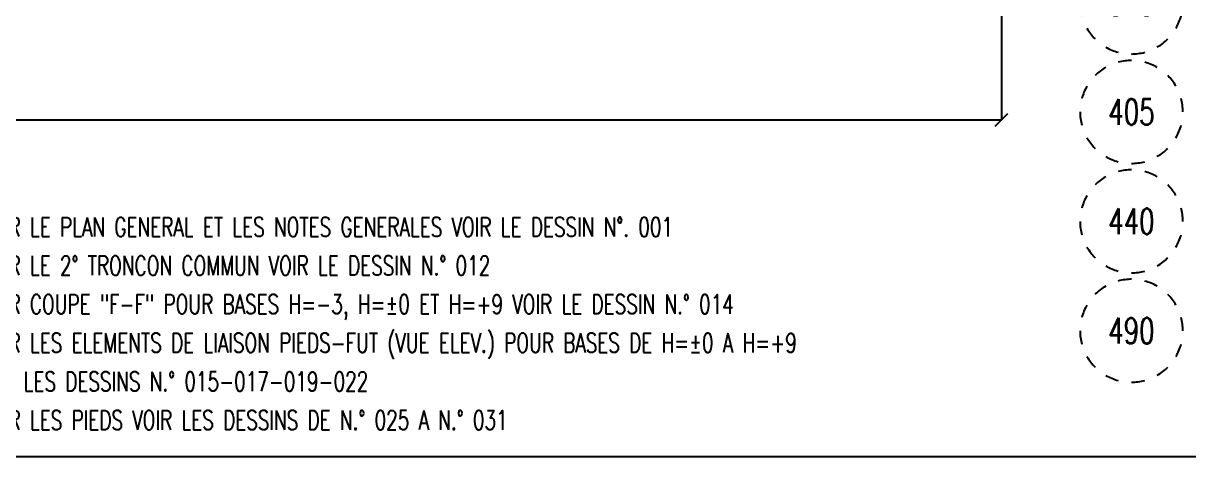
# Model space of a CAD drawing. Extents: x 512572 to 528792, y -20540 to -9023.
# Drawn here: x 521116 to 524743, y -20540 to -19194 of the extents above; entities that cross this region are included whole.
import ezdxf
from ezdxf.enums import TextEntityAlignment as Align

# ---------------------------------------------------------------- set-up
doc = ezdxf.new("R2010")
doc.units = 0
doc.header["$LTSCALE"] = 200
doc.header["$MEASUREMENT"] = 0
doc.layers.get('0').update_dxf_attribs({"linetype": 'CONTINUOUS'})
doc.layers.add('LM', color=7, linetype='CONTINUOUS')
doc.layers.add('LS', color=7, linetype='CONTINUOUS')
doc.styles.add('RQL', font='ROMANS8.SHX', dxfattribs={"width": 0.7})
doc.styles.add('RS', font='ROMANS8.shx', dxfattribs={"width": 0.7})
doc.dimstyles.new('TRATTO', dxfattribs={"dimscale": 0, "dimtxt": 60, "dimasz": 40, "dimexe": 0, "dimexo": 0, "dimgap": 5, "dimtad": 1, "dimrnd": 0.5, "dimdsep": 46, "dimtxsty": 'RS', "dimblk1": 'OBLIQUE', "dimblk2": 'OBLIQUE', "dimsah": 1, "dimcen": 0.09, "dimclrd": 2, "dimclre": 2, "dimclrt": 7, "dimadec": 0, "dimazin": 0, "dimtfac": 1, "dimtix": 1, "dimtmove": 2, "dimatfit": 3, "dimfxl": 1, "dimtolj": 1, "dimtzin": 0, "dimarcsym": 0})

# ---------------------------------------------------------------- blocks, each defined once
blk = doc.blocks.new('_OBLIQUE')
at = {"color": 0, "linetype": 'ByBlock'}
blk.add_line((-0.5, -0.5), (0.5, 0.5), dxfattribs=at)
blk = doc.blocks.new('*D28')
at = {"layer": 'LS', "color": 2, "lineweight": -2, "transparency": 16777216}
for p, q in [((513877, -18649.8), (513877, -19493.4)), ((524160.1, -18649.8), (524160.1, -19493.4)), ((513877, -19493.4), (524160.1, -19493.4))]:
    blk.add_line(p, q, dxfattribs=at)
at = {"layer": 'LS', "color": 2, "lineweight": -2, "transparency": 16777216, "xscale": 40, "yscale": 40, "zscale": 40, "rotation": 180}
blk.add_blockref('_OBLIQUE', (513877, -19493.4), dxfattribs=at)
at = {"layer": 'LS', "color": 2, "lineweight": -2, "transparency": 16777216, "xscale": 40, "yscale": 40, "zscale": 40}
blk.add_blockref('_OBLIQUE', (524160.1, -19493.4), dxfattribs=at)
at = {"layer": 'LS', "color": 7, "transparency": 16777216, "insert": (519018.5, -19455.5), "char_height": 60, "attachment_point": 5, "style": 'RS'}
blk.add_mtext('\\A1;10283 SUR TRUSQ. 75', dxfattribs=at)
blk = doc.blocks.new('zzz')
at = {"linetype": 'Continuous'}
for start, end in [(90, 105), (60, 75), (120, 135), (30, 45), (150, 165), (0, 15), (180, 195), (330, 345), (210, 225), (240, 255), (300, 315), (270, 285)]:
    blk.add_arc((0, 0), 8, start, end, dxfattribs=at)
at = {"color": 3, "style": 'RQL', "width": 0.7}
blk.add_attdef('POS1', text='', height=4, dxfattribs=at).set_placement((0, 0), align=Align.MIDDLE)
at = {"style": 'RQL', "width": 0.7, "flags": 1}
blk.add_attdef('TIPO', (0, -8), '', height=3, dxfattribs=at)

msp = doc.modelspace()

# ---------------------------------------------------------------- linework, layer by layer
at = {"layer": 'LS', "color": 8}
msp.add_lwpolyline([(512572.329, -9060.123), (512572.329, -20540.123), (525292.329, -20540.123), (525292.329, -18940.123), (528792.329, -18940.123), (528792.329, -9060.123), (512572.329, -9060.123)], close=True, dxfattribs=at)

# ---------------------------------------------------------------- block references
at = {"layer": 'LS', "color": 6, "xscale": 20, "yscale": 20, "zscale": 20}
for p, values in [((524564.773, -19128.869), {'POS1': '375'}), ((524564.773, -19468.869), {'POS1': '405'}), ((524564.773, -19808.869), {'POS1': '440'}), ((524564.773, -20148.869), {'POS1': '490'})]:
    msp.add_blockref('zzz', p, dxfattribs=at).add_auto_attribs(values)

# ---------------------------------------------------------------- texts
at = {"layer": 'LM', "color": 0, "style": 'RS', "width": 0.7}
for s, p in [('1- POUR LE PLAN GENERAL ET LES NOTES GENERALES VOIR LE DESSIN N%%D. 001', (520841.353, -19856.441)), ('2- POUR LE 2° TRONCON COMMUN VOIR LE DESSIN N.° 012', (520841.353, -19976.441)), ('3- POUR COUPE "F-F" POUR BASES H=-3, H=%%P0 ET H=+9 VOIR LE DESSIN N.° 014', (520841.353, -20096.441)), ('4- POUR LES ELEMENTS DE LIAISON PIEDS-FUT (VUE ELEV.) POUR BASES DE H=%%P0 A H=+9', (520841.353, -20216.441)), ('VOIR LES DESSINS N.° 015-017-019-022', (520963.978, -20336.441)), ('5- POUR LES PIEDS VOIR LES DESSINS DE N.° 025 A N.° 031', (520841.353, -20456.441))]:
    msp.add_text(s, height=60, dxfattribs=at).set_placement(p)

# ---------------------------------------------------------------- dimensions: what is measured, and where the dimension line sits
at = {"layer": 'LS'}
dim = msp.add_linear_dim(base=(524160.072, -19493.365), p1=(513876.994, -18649.763), p2=(524160.072, -18649.763), text='<> SUR TRUSQ. 75', dimstyle='TRATTO', override={"dimscale": 1}, dxfattribs=at)
dim.commit()
dim.dimension.update_dxf_attribs({"geometry": '*D28', "text_midpoint": (519018.533, -19455.508)})

doc.saveas('drawing.dxf')
